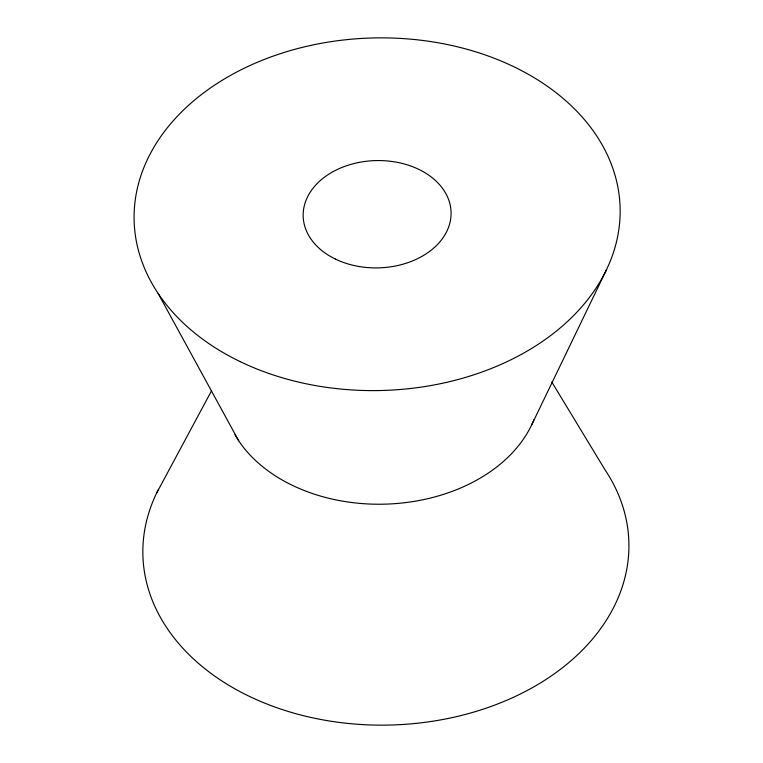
<?xml version="1.0" encoding="UTF-8"?>
<svg xmlns="http://www.w3.org/2000/svg" width="763" height="763" viewBox="0 0 763 763"><rect width="100%" height="100%" fill="white"/><g stroke="black" fill="none" stroke-linecap="round" stroke-linejoin="round"><path stroke-width="1.14" d="M531.506 425.22L606.528 269.625M156.472 493.375L211.628 390.618M551.821 382.053L604.84 469.522A243.082 176.32 -1.5 0 1 396.588 724.812A243.082 176.32 -1.5 0 1 158.485 489.35M158.16 293.478L238.705 440.795M533.947 419.698A158.742 115.146 -1.5 0 1 389.988 503.952A158.742 115.146 -1.5 0 1 234.956 434.748M240.221 361.643A243.082 176.32 -1.5 0 0 619.48 224.398A243.082 176.32 -1.5 0 0 271.657 56.662A243.082 176.32 -1.5 0 0 240.221 361.643M335.319 259.029A73.982 53.668 -1.5 0 0 450.866 217.445A73.982 53.668 -1.5 0 0 345.172 166.22A73.982 53.668 -1.5 0 0 335.319 259.029"/></g></svg>
